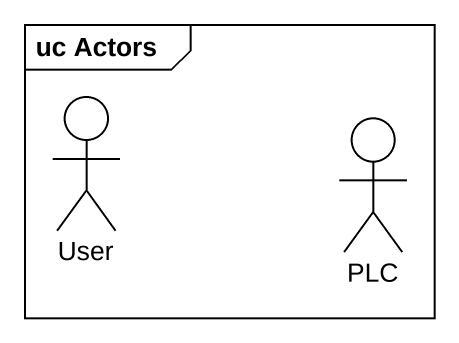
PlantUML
@startuml
mainframe uc Actors
actor User
actor PLC
@enduml
